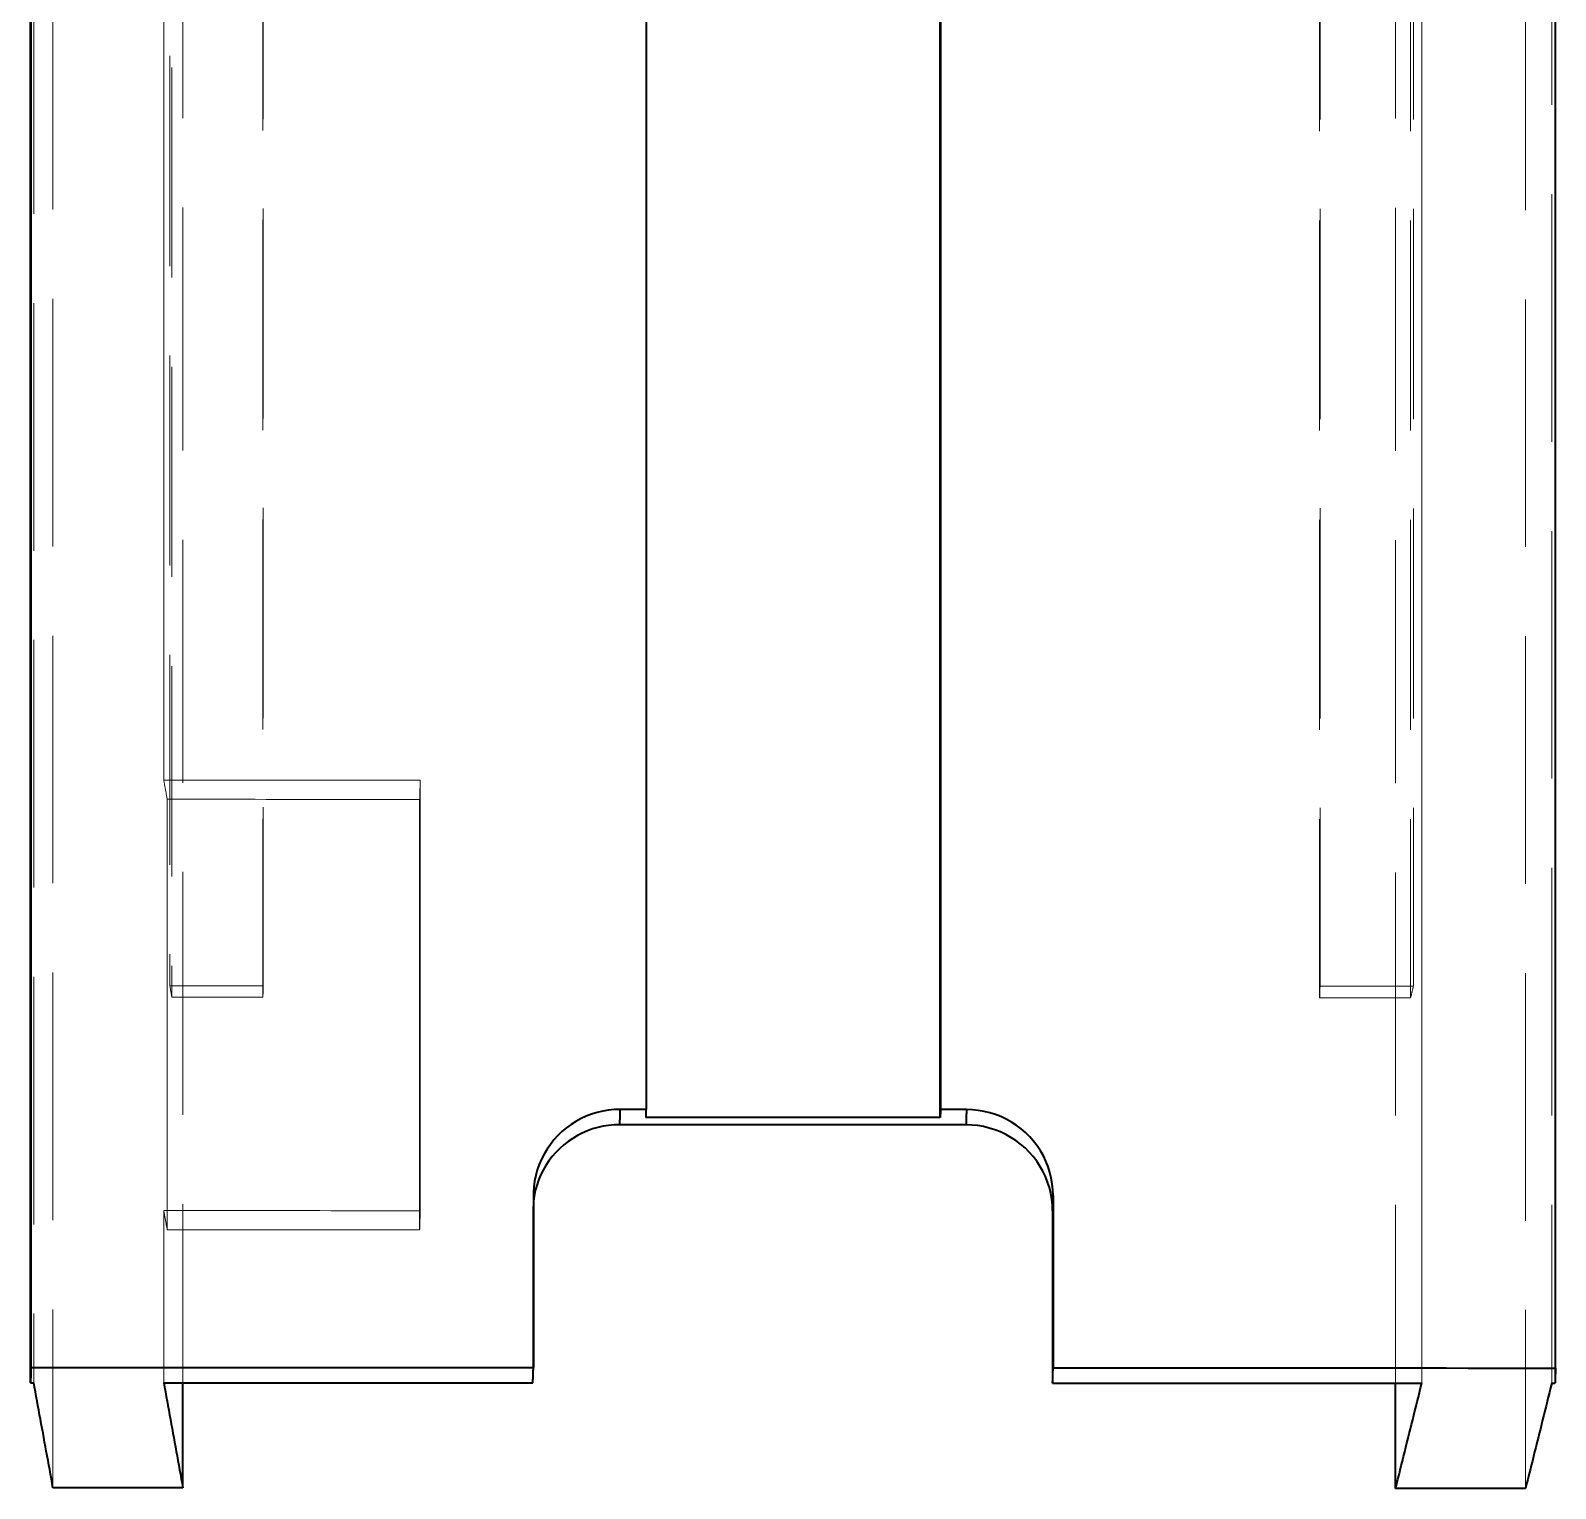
# Model space of a CAD drawing. Header units: millimetres. Extents: x 10 to 410, y 10 to 287.
# Drawn here: x 111.585 to 115.856, y 179.678 to 183.761 of the extents above; entities that cross this region are included whole.
import ezdxf

# ---------------------------------------------------------------- set-up
doc = ezdxf.new("R2010")
doc.units = ezdxf.units.MM
doc.linetypes.add('DASHED', pattern=[0.75, 0.5, -0.25])
doc.layers.add('HIDDEN', color=8, linetype='DASHED', lineweight=18)
doc.layers.add('VISIBLE', color=7, linetype='CONTINUOUS', lineweight=35)

msp = doc.modelspace()

# ---------------------------------------------------------------- linework, layer by layer
at = {"layer": 'HIDDEN'}
for points in [[(111.5945, 201.6709), (111.5945, 200.7275), (111.5945, 199.7842), (111.5945, 198.8408), (111.5945, 197.8975), (111.5945, 196.9541), (111.5945, 196.0108), (111.5945, 195.0674), (111.5945, 194.1241), (111.5945, 193.1807), (111.5945, 192.2374), (111.5945, 191.294), (111.5945, 190.3507), (111.5945, 189.4073), (111.5945, 188.464), (111.5945, 187.5206), (111.5945, 186.5773), (111.5945, 185.6339), (111.5945, 184.6906), (111.5945, 183.7472), (111.5945, 182.8039), (111.5945, 181.8605), (111.5945, 180.9172), (111.5945, 179.9738)], [(115.8451, 179.9721), (115.8451, 180.9155), (115.8451, 181.8588), (115.8451, 182.8022), (115.8451, 183.7455), (115.8451, 184.6889), (115.8451, 185.6322), (115.8451, 186.5756), (115.8451, 187.5189), (115.8451, 188.4623), (115.8451, 189.4056), (115.8451, 190.349), (115.8451, 191.2923), (115.8451, 192.2357), (115.8451, 193.179), (115.8451, 194.1224), (115.8451, 195.0657), (115.8451, 196.0091), (115.8451, 196.9524), (115.8451, 197.8958), (115.8451, 198.8391), (115.8451, 199.7825), (115.8451, 200.7258), (115.8451, 201.6692)], [(115.8543, 179.9721), (115.8543, 180.9155), (115.8543, 181.8588), (115.8543, 182.8022), (115.8543, 183.7455), (115.8543, 184.6889), (115.8543, 185.6322), (115.8543, 186.5756), (115.8543, 187.5189), (115.8543, 188.4623), (115.8543, 189.4056), (115.8543, 190.349), (115.8543, 191.2923), (115.8543, 192.2357), (115.8543, 193.179), (115.8543, 194.1224), (115.8543, 195.0657), (115.8543, 196.0091), (115.8543, 196.9524), (115.8543, 197.8958), (115.8543, 198.8391), (115.8543, 199.7825), (115.8543, 200.7258), (115.8543, 201.6692)], [(111.6483, 179.6792), (111.6483, 180.6226), (111.6483, 181.5659), (111.6483, 182.5093), (111.6483, 183.4526), (111.6483, 184.396), (111.6483, 185.3393), (111.6483, 186.2827), (111.6483, 187.226), (111.6483, 188.1694), (111.6483, 189.1127), (111.6483, 190.0561), (111.6483, 190.9994), (111.6483, 191.9428), (111.6483, 192.8861), (111.6483, 193.8295), (111.6483, 194.7728), (111.6483, 195.7162), (111.6483, 196.6595), (111.6483, 197.6029), (111.6483, 198.5462), (111.6483, 199.4896), (111.6483, 200.4329), (111.6483, 201.3763)], [(112.0122, 179.9736), (112.0122, 180.9042), (112.0122, 181.8347), (112.0122, 182.7653), (112.0122, 183.6958), (112.0122, 184.6264), (112.0122, 185.5569), (112.0122, 186.4875), (112.0122, 187.418), (112.0122, 188.3485), (112.0122, 189.2791), (112.0122, 190.2096), (112.0122, 191.1402), (112.0122, 192.0707), (112.0122, 193.0013), (112.0122, 193.9318), (112.0122, 194.8623), (112.0122, 195.7929), (112.0122, 196.7234), (112.0122, 197.654), (112.0122, 198.5845), (112.0122, 199.5151), (112.0122, 200.4456), (112.0122, 201.3761)], [(115.408, 179.9723), (115.408, 180.9028), (115.408, 181.8334), (115.408, 182.7639), (115.408, 183.6945), (115.408, 184.625), (115.408, 185.5555), (115.408, 186.4861), (115.408, 187.4166), (115.408, 188.3472), (115.408, 189.2777), (115.408, 190.2083), (115.408, 191.1388), (115.408, 192.0693), (115.408, 192.9999), (115.408, 193.9304), (115.408, 194.861), (115.408, 195.7915), (115.408, 196.7221), (115.408, 197.6526), (115.408, 198.5832), (115.408, 199.5137), (115.408, 200.4442), (115.408, 201.3748)], [(115.7719, 179.6776), (115.7719, 180.6209), (115.7719, 181.5643), (115.7719, 182.5076), (115.7719, 183.451), (115.7719, 184.3943), (115.7719, 185.3377), (115.7719, 186.281), (115.7719, 187.2244), (115.7719, 188.1677), (115.7719, 189.1111), (115.7719, 190.0544), (115.7719, 190.9978), (115.7719, 191.9411), (115.7719, 192.8845), (115.7719, 193.8278), (115.7719, 194.7712), (115.7719, 195.7145), (115.7719, 196.6579), (115.7719, 197.6012), (115.7719, 198.5446), (115.7719, 199.4879), (115.7719, 200.4313), (115.7719, 201.3746)], [(113.3081, 180.7164), (113.3081, 181.5969), (113.3081, 182.4774), (113.3081, 183.3578), (113.3081, 184.2383), (113.3081, 185.1188), (113.3081, 185.9992), (113.3081, 186.8797), (113.3081, 187.7601), (113.3081, 188.6406), (113.3081, 189.5211), (113.3081, 190.4015), (113.3081, 191.282), (113.3081, 192.1624), (113.3081, 193.0429), (113.3081, 193.9234), (113.3081, 194.8038), (113.3081, 195.6843), (113.3081, 196.5647), (113.3081, 197.4452), (113.3081, 198.3257), (113.3081, 199.2061), (113.3081, 200.0866), (113.3081, 200.967)], [(111.9755, 200.3716), (111.9755, 199.5331), (111.9755, 198.6945), (111.9755, 197.856), (111.9755, 197.0175), (111.9755, 196.1789), (111.9755, 195.3404), (111.9755, 194.5019), (111.9755, 193.6633), (111.9755, 192.8248), (111.9755, 191.9863), (111.9755, 191.1477), (111.9755, 190.3092), (111.9755, 189.4707), (111.9755, 188.6321), (111.9755, 187.7936), (111.9755, 186.9551), (111.9755, 186.1165), (111.9755, 185.278), (111.9755, 184.4395), (111.9755, 183.6009), (111.9755, 182.7624), (111.9755, 181.9239), (111.9755, 181.0853)], [(112.2371, 181.0852), (112.2371, 181.9238), (112.2371, 182.7623), (112.2371, 183.6008), (112.2371, 184.4394), (112.2371, 185.2779), (112.2371, 186.1164), (112.2371, 186.955), (112.2371, 187.7935), (112.2371, 188.632), (112.2371, 189.4706), (112.2371, 190.3091), (112.2371, 191.1476), (112.2371, 191.9862), (112.2371, 192.8247), (112.2371, 193.6632), (112.2371, 194.5018), (112.2371, 195.3403), (112.2371, 196.1788), (112.2371, 197.0174), (112.2371, 197.8559), (112.2371, 198.6944), (112.2371, 199.533), (112.2371, 200.3715)], [(115.1963, 181.084), (115.1963, 181.9226), (115.1963, 182.7611), (115.1963, 183.5996), (115.1963, 184.4382), (115.1963, 185.2767), (115.1963, 186.1152), (115.1963, 186.9538), (115.1963, 187.7923), (115.1963, 188.6308), (115.1963, 189.4694), (115.1963, 190.3079), (115.1963, 191.1464), (115.1963, 191.985), (115.1963, 192.8235), (115.1963, 193.662), (115.1963, 194.5006), (115.1963, 195.3391), (115.1963, 196.1776), (115.1963, 197.0162), (115.1963, 197.8547), (115.1963, 198.6933), (115.1963, 199.5318), (115.1963, 200.3703)], [(111.9814, 200.3395), (111.9814, 199.5009), (111.9814, 198.6624), (111.9814, 197.8239), (111.9814, 196.9853), (111.9814, 196.1468), (111.9814, 195.3083), (111.9814, 194.4697), (111.9814, 193.6312), (111.9814, 192.7927), (111.9814, 191.9541), (111.9814, 191.1156), (111.9814, 190.2771), (111.9814, 189.4385), (111.9814, 188.6), (111.9814, 187.7615), (111.9814, 186.9229), (111.9814, 186.0844), (111.9814, 185.2459), (111.9814, 184.4073), (111.9814, 183.5688), (111.9814, 182.7303), (111.9814, 181.8917), (111.9814, 181.0532)], [(112.2361, 181.0531), (112.2361, 181.8916), (112.2361, 182.7302), (112.2361, 183.5687), (112.2361, 184.4072), (112.2361, 185.2458), (112.2361, 186.0843), (112.2361, 186.9228), (112.2361, 187.7614), (112.2361, 188.5999), (112.2361, 189.4384), (112.2361, 190.277), (112.2361, 191.1155), (112.2361, 191.954), (112.2361, 192.7926), (112.2361, 193.6311), (112.2361, 194.4696), (112.2361, 195.3082), (112.2361, 196.1467), (112.2361, 196.9852), (112.2361, 197.8238), (112.2361, 198.6623), (112.2361, 199.5008), (112.2361, 200.3394)], [(115.1953, 181.0519), (115.1953, 181.8904), (115.1953, 182.729), (115.1953, 183.5675), (115.1953, 184.406), (115.1953, 185.2446), (115.1953, 186.0831), (115.1953, 186.9216), (115.1953, 187.7602), (115.1953, 188.5987), (115.1953, 189.4372), (115.1953, 190.2758), (115.1953, 191.1143), (115.1953, 191.9528), (115.1953, 192.7914), (115.1953, 193.6299), (115.1953, 194.4684), (115.1953, 195.307), (115.1953, 196.1455), (115.1953, 196.984), (115.1953, 197.8226), (115.1953, 198.6611), (115.1953, 199.4997), (115.1953, 200.3382)], [(115.45, 181.0518), (115.45, 181.8903), (115.45, 182.7289), (115.45, 183.5674), (115.45, 184.4059), (115.45, 185.2445), (115.45, 186.083), (115.45, 186.9215), (115.45, 187.7601), (115.45, 188.5986), (115.45, 189.4371), (115.45, 190.2757), (115.45, 191.1142), (115.45, 191.9527), (115.45, 192.7913), (115.45, 193.6298), (115.45, 194.4683), (115.45, 195.3069), (115.45, 196.1454), (115.45, 196.9839), (115.45, 197.8225), (115.45, 198.661), (115.45, 199.4995), (115.45, 200.3381)], [(115.458, 181.0839), (115.458, 181.9225), (115.458, 182.761), (115.458, 183.5995), (115.458, 184.4381), (115.458, 185.2766), (115.458, 186.1151), (115.458, 186.9537), (115.458, 187.7922), (115.458, 188.6307), (115.458, 189.4693), (115.458, 190.3078), (115.458, 191.1463), (115.458, 191.9849), (115.458, 192.8234), (115.458, 193.6619), (115.458, 194.5005), (115.458, 195.339), (115.458, 196.1775), (115.458, 197.0161), (115.458, 197.8546), (115.458, 198.6931), (115.458, 199.5317), (115.458, 200.3702)], [(111.9584, 181.6612), (111.9584, 181.8066), (111.9584, 181.952), (111.9584, 182.0974), (111.9584, 182.2427), (111.9584, 182.3881), (111.9584, 182.5335), (111.9584, 182.6789), (111.9584, 182.8242), (111.9584, 182.9696), (111.9584, 183.115), (111.9584, 183.2604), (111.9584, 183.4057), (111.9584, 183.5511), (111.9584, 183.6965), (111.9584, 183.8419), (111.9584, 183.9873), (111.9584, 184.1326), (111.9584, 184.278), (111.9584, 184.4234), (111.9584, 184.5688), (111.9584, 184.7141), (111.9584, 184.8595), (111.9584, 185.0049)], [(115.4813, 185.0035), (115.4813, 184.7847), (115.4813, 184.566), (115.4813, 184.3472), (115.4813, 184.1285), (115.4813, 183.9097), (115.4813, 183.691), (115.4813, 183.4722), (115.4813, 183.2535), (115.4813, 183.0347), (115.4813, 182.816), (115.4813, 182.5972), (115.4813, 182.3785), (115.4813, 182.1597), (115.4813, 181.941), (115.4813, 181.7222), (115.4813, 181.5035), (115.4813, 181.2847), (115.4813, 181.066), (115.4813, 180.8472), (115.4813, 180.6285), (115.4813, 180.4098), (115.4813, 180.191), (115.4813, 179.9723)], [(111.9584, 181.6612), (111.9588, 181.6589), (111.9592, 181.6566), (111.9597, 181.6542), (111.9601, 181.6519), (111.9605, 181.6496), (111.9609, 181.6472), (111.9614, 181.6449), (111.9618, 181.6426), (111.9622, 181.6403), (111.9626, 181.6379), (111.9631, 181.6356), (111.9635, 181.6333), (111.9639, 181.6309), (111.9643, 181.6286), (111.9648, 181.6263), (111.9652, 181.624), (111.9656, 181.6216), (111.966, 181.6193), (111.9665, 181.617), (111.9669, 181.6146), (111.9673, 181.6123), (111.9677, 181.61), (111.9682, 181.6077)], [(111.9584, 181.6612), (111.9896, 181.6612), (112.0208, 181.6612), (112.0521, 181.6612), (112.0833, 181.6612), (112.1146, 181.6612), (112.1458, 181.6611), (112.177, 181.6611), (112.2083, 181.6611), (112.2395, 181.6611), (112.2707, 181.6611), (112.302, 181.6611), (112.3332, 181.6611), (112.3644, 181.6611), (112.3957, 181.661), (112.4269, 181.661), (112.4582, 181.661), (112.4894, 181.661), (112.5206, 181.661), (112.5519, 181.661), (112.5831, 181.661), (112.6143, 181.661), (112.6456, 181.6609), (112.6768, 181.6609)], [(112.6768, 181.6609), (112.6767, 181.6586), (112.6767, 181.6563), (112.6766, 181.6539), (112.6765, 181.6516), (112.6764, 181.6493), (112.6764, 181.647), (112.6763, 181.6446), (112.6762, 181.6423), (112.6761, 181.64), (112.676, 181.6376), (112.676, 181.6353), (112.6759, 181.633), (112.6758, 181.6307), (112.6757, 181.6283), (112.6757, 181.626), (112.6756, 181.6237), (112.6755, 181.6213), (112.6754, 181.619), (112.6754, 181.6167), (112.6753, 181.6144), (112.6752, 181.612), (112.6751, 181.6097), (112.675, 181.6074)], [(112.6768, 180.4555), (112.6768, 180.5079), (112.6768, 180.5604), (112.6768, 180.6128), (112.6768, 180.6652), (112.6768, 180.7176), (112.6768, 180.77), (112.6768, 180.8224), (112.6768, 180.8748), (112.6768, 180.9272), (112.6768, 180.9796), (112.6768, 181.032), (112.6768, 181.0844), (112.6768, 181.1368), (112.6768, 181.1893), (112.6768, 181.2417), (112.6768, 181.2941), (112.6768, 181.3465), (112.6768, 181.3989), (112.6768, 181.4513), (112.6768, 181.5037), (112.6768, 181.5561), (112.6768, 181.6085), (112.6768, 181.6609)], [(111.9682, 181.6077), (111.9682, 181.5552), (111.9682, 181.5028), (111.9682, 181.4504), (111.9682, 181.398), (111.9682, 181.3456), (111.9682, 181.2932), (111.9682, 181.2408), (111.9682, 181.1884), (111.9682, 181.136), (111.9682, 181.0836), (111.9682, 181.0312), (111.9682, 180.9788), (111.9682, 180.9263), (111.9682, 180.8739), (111.9682, 180.8215), (111.9682, 180.7691), (111.9682, 180.7167), (111.9682, 180.6643), (111.9682, 180.6119), (111.9682, 180.5595), (111.9682, 180.5071), (111.9682, 180.4547), (111.9682, 180.4023)], [(111.9682, 181.6077), (111.9989, 181.6076), (112.0296, 181.6076), (112.0604, 181.6076), (112.0911, 181.6076), (112.1218, 181.6076), (112.1526, 181.6076), (112.1833, 181.6076), (112.214, 181.6076), (112.2448, 181.6075), (112.2755, 181.6075), (112.3062, 181.6075), (112.337, 181.6075), (112.3677, 181.6075), (112.3984, 181.6075), (112.4292, 181.6075), (112.4599, 181.6075), (112.4906, 181.6074), (112.5214, 181.6074), (112.5521, 181.6074), (112.5828, 181.6074), (112.6136, 181.6074), (112.6443, 181.6074), (112.675, 181.6074)], [(112.675, 180.402), (112.675, 180.4544), (112.675, 180.5068), (112.675, 180.5592), (112.675, 180.6116), (112.675, 180.664), (112.675, 180.7164), (112.675, 180.7688), (112.675, 180.8212), (112.675, 180.8737), (112.675, 180.9261), (112.675, 180.9785), (112.675, 181.0309), (112.675, 181.0833), (112.675, 181.1357), (112.675, 181.1881), (112.675, 181.2405), (112.675, 181.2929), (112.675, 181.3453), (112.675, 181.3977), (112.675, 181.4501), (112.675, 181.5026), (112.675, 181.555), (112.675, 181.6074)], [(111.9755, 181.0853), (111.9758, 181.0839), (111.976, 181.0825), (111.9763, 181.0811), (111.9765, 181.0797), (111.9768, 181.0783), (111.977, 181.0769), (111.9773, 181.0755), (111.9775, 181.0741), (111.9778, 181.0728), (111.978, 181.0714), (111.9783, 181.07), (111.9786, 181.0686), (111.9788, 181.0672), (111.9791, 181.0658), (111.9793, 181.0644), (111.9796, 181.063), (111.9798, 181.0616), (111.9801, 181.0602), (111.9803, 181.0588), (111.9806, 181.0574), (111.9809, 181.056), (111.9811, 181.0546), (111.9814, 181.0532)], [(111.9755, 181.0853), (111.9869, 181.0853), (111.9982, 181.0853), (112.0096, 181.0853), (112.021, 181.0853), (112.0324, 181.0853), (112.0437, 181.0853), (112.0551, 181.0853), (112.0665, 181.0853), (112.0779, 181.0853), (112.0892, 181.0853), (112.1006, 181.0853), (112.112, 181.0853), (112.1234, 181.0853), (112.1347, 181.0853), (112.1461, 181.0853), (112.1575, 181.0853), (112.1689, 181.0853), (112.1802, 181.0852), (112.1916, 181.0852), (112.203, 181.0852), (112.2144, 181.0852), (112.2257, 181.0852), (112.2371, 181.0852)], [(112.2371, 181.0852), (112.2371, 181.0838), (112.237, 181.0824), (112.237, 181.081), (112.2369, 181.0796), (112.2369, 181.0782), (112.2368, 181.0768), (112.2368, 181.0754), (112.2367, 181.074), (112.2367, 181.0726), (112.2367, 181.0713), (112.2366, 181.0699), (112.2366, 181.0685), (112.2365, 181.0671), (112.2365, 181.0657), (112.2364, 181.0643), (112.2364, 181.0629), (112.2363, 181.0615), (112.2363, 181.0601), (112.2362, 181.0587), (112.2362, 181.0573), (112.2361, 181.0559), (112.2361, 181.0545), (112.2361, 181.0531)], [(115.1963, 181.084), (115.1963, 181.0826), (115.1962, 181.0812), (115.1962, 181.0798), (115.1962, 181.0784), (115.1961, 181.077), (115.1961, 181.0756), (115.196, 181.0743), (115.196, 181.0729), (115.1959, 181.0715), (115.1959, 181.0701), (115.1958, 181.0687), (115.1958, 181.0673), (115.1957, 181.0659), (115.1957, 181.0645), (115.1957, 181.0631), (115.1956, 181.0617), (115.1956, 181.0603), (115.1955, 181.0589), (115.1955, 181.0575), (115.1954, 181.0561), (115.1954, 181.0547), (115.1953, 181.0533), (115.1953, 181.0519)], [(115.1963, 181.084), (115.2077, 181.084), (115.2191, 181.084), (115.2305, 181.084), (115.2418, 181.084), (115.2532, 181.084), (115.2646, 181.084), (115.276, 181.084), (115.2873, 181.084), (115.2987, 181.084), (115.3101, 181.084), (115.3215, 181.084), (115.3328, 181.084), (115.3442, 181.084), (115.3556, 181.084), (115.367, 181.084), (115.3783, 181.084), (115.3897, 181.084), (115.4011, 181.084), (115.4125, 181.0839), (115.4238, 181.0839), (115.4352, 181.0839), (115.4466, 181.0839), (115.458, 181.0839)], [(115.45, 181.0518), (115.4503, 181.0532), (115.4507, 181.0546), (115.451, 181.056), (115.4514, 181.0574), (115.4517, 181.0588), (115.4521, 181.0602), (115.4524, 181.0616), (115.4527, 181.063), (115.4531, 181.0644), (115.4534, 181.0658), (115.4538, 181.0672), (115.4541, 181.0686), (115.4545, 181.07), (115.4548, 181.0714), (115.4552, 181.0728), (115.4555, 181.0741), (115.4559, 181.0755), (115.4562, 181.0769), (115.4566, 181.0783), (115.4569, 181.0797), (115.4573, 181.0811), (115.4576, 181.0825), (115.458, 181.0839)], [(111.9814, 181.0532), (111.9924, 181.0532), (112.0035, 181.0532), (112.0146, 181.0532), (112.0257, 181.0532), (112.0367, 181.0532), (112.0478, 181.0532), (112.0589, 181.0532), (112.07, 181.0532), (112.081, 181.0532), (112.0921, 181.0531), (112.1032, 181.0531), (112.1142, 181.0531), (112.1253, 181.0531), (112.1364, 181.0531), (112.1475, 181.0531), (112.1585, 181.0531), (112.1696, 181.0531), (112.1807, 181.0531), (112.1918, 181.0531), (112.2028, 181.0531), (112.2139, 181.0531), (112.225, 181.0531), (112.2361, 181.0531)], [(115.1953, 181.0519), (115.2064, 181.0519), (115.2174, 181.0519), (115.2285, 181.0519), (115.2396, 181.0519), (115.2506, 181.0519), (115.2617, 181.0519), (115.2728, 181.0519), (115.2839, 181.0519), (115.2949, 181.0519), (115.306, 181.0519), (115.3171, 181.0518), (115.3282, 181.0518), (115.3392, 181.0518), (115.3503, 181.0518), (115.3614, 181.0518), (115.3725, 181.0518), (115.3835, 181.0518), (115.3946, 181.0518), (115.4057, 181.0518), (115.4167, 181.0518), (115.4278, 181.0518), (115.4389, 181.0518), (115.45, 181.0518)], [(112.9936, 180.4983), (112.9935, 180.4964), (112.9934, 180.4945), (112.9934, 180.4927), (112.9933, 180.4908), (112.9932, 180.4889), (112.9932, 180.4871), (112.9931, 180.4852), (112.9931, 180.4834), (112.993, 180.4815), (112.9929, 180.4796), (112.9929, 180.4778), (112.9928, 180.4759), (112.9928, 180.474), (112.9927, 180.4722), (112.9926, 180.4703), (112.9926, 180.4685), (112.9925, 180.4666), (112.9924, 180.4647), (112.9924, 180.4629), (112.9923, 180.461), (112.9923, 180.4591), (112.9922, 180.4573), (112.9921, 180.4554)], [(112.9923, 180.4633), (112.9923, 180.4652), (112.9924, 180.467), (112.9925, 180.4689), (112.9925, 180.4708), (112.9926, 180.4726), (112.9926, 180.4745), (112.9927, 180.4764), (112.9928, 180.4782), (112.9928, 180.4801), (112.9929, 180.4819), (112.9929, 180.4838), (112.993, 180.4857), (112.9931, 180.4875), (112.9931, 180.4894), (112.9932, 180.4913), (112.9933, 180.4931), (112.9933, 180.495), (112.9934, 180.4968), (112.9934, 180.4987), (112.9935, 180.5006), (112.9936, 180.5024), (112.9936, 180.5043), (112.9937, 180.5062)], [(112.9936, 180.4814), (112.9935, 180.4806), (112.9934, 180.4798), (112.9933, 180.479), (112.9932, 180.4783), (112.9932, 180.4775), (112.9931, 180.4767), (112.993, 180.4759), (112.993, 180.4751), (112.9929, 180.4743), (112.9928, 180.4735), (112.9928, 180.4728), (112.9927, 180.472), (112.9927, 180.4712), (112.9926, 180.4704), (112.9926, 180.4696), (112.9925, 180.4688), (112.9925, 180.468), (112.9924, 180.4673), (112.9924, 180.4665), (112.9924, 180.4657), (112.9923, 180.4649), (112.9923, 180.4641), (112.9923, 180.4633)], [(111.9584, 180.4558), (111.9588, 180.4535), (111.9592, 180.4512), (111.9597, 180.4488), (111.9601, 180.4465), (111.9605, 180.4442), (111.9609, 180.4419), (111.9614, 180.4395), (111.9618, 180.4372), (111.9622, 180.4349), (111.9626, 180.4325), (111.9631, 180.4302), (111.9635, 180.4279), (111.9639, 180.4256), (111.9643, 180.4232), (111.9648, 180.4209), (111.9652, 180.4186), (111.9656, 180.4162), (111.966, 180.4139), (111.9665, 180.4116), (111.9669, 180.4093), (111.9673, 180.4069), (111.9677, 180.4046), (111.9682, 180.4023)], [(111.9584, 179.9737), (111.9584, 179.9946), (111.9584, 180.0156), (111.9584, 180.0366), (111.9584, 180.0575), (111.9584, 180.0785), (111.9584, 180.0994), (111.9584, 180.1204), (111.9584, 180.1414), (111.9584, 180.1623), (111.9584, 180.1833), (111.9584, 180.2043), (111.9584, 180.2252), (111.9584, 180.2462), (111.9584, 180.2672), (111.9584, 180.2881), (111.9584, 180.3091), (111.9584, 180.33), (111.9584, 180.351), (111.9584, 180.372), (111.9584, 180.3929), (111.9584, 180.4139), (111.9584, 180.4349), (111.9584, 180.4558)], [(111.9584, 180.4558), (111.9896, 180.4558), (112.0208, 180.4558), (112.0521, 180.4558), (112.0833, 180.4558), (112.1146, 180.4558), (112.1458, 180.4558), (112.177, 180.4557), (112.2083, 180.4557), (112.2395, 180.4557), (112.2707, 180.4557), (112.302, 180.4557), (112.3332, 180.4557), (112.3644, 180.4557), (112.3957, 180.4557), (112.4269, 180.4556), (112.4582, 180.4556), (112.4894, 180.4556), (112.5206, 180.4556), (112.5519, 180.4556), (112.5831, 180.4556), (112.6143, 180.4556), (112.6456, 180.4556), (112.6768, 180.4555)], [(112.6768, 180.4555), (112.6767, 180.4532), (112.6767, 180.4509), (112.6766, 180.4486), (112.6765, 180.4462), (112.6764, 180.4439), (112.6764, 180.4416), (112.6763, 180.4392), (112.6762, 180.4369), (112.6761, 180.4346), (112.676, 180.4323), (112.676, 180.4299), (112.6759, 180.4276), (112.6758, 180.4253), (112.6757, 180.4229), (112.6757, 180.4206), (112.6756, 180.4183), (112.6755, 180.416), (112.6754, 180.4136), (112.6754, 180.4113), (112.6753, 180.409), (112.6752, 180.4066), (112.6751, 180.4043), (112.675, 180.402)], [(112.9923, 180.4633), (112.9923, 180.463), (112.9922, 180.4626), (112.9922, 180.4623), (112.9922, 180.4619), (112.9922, 180.4616), (112.9922, 180.4613), (112.9922, 180.4609), (112.9922, 180.4606), (112.9922, 180.4602), (112.9922, 180.4599), (112.9922, 180.4595), (112.9922, 180.4592), (112.9922, 180.4588), (112.9922, 180.4585), (112.9922, 180.4582), (112.9922, 180.4578), (112.9921, 180.4575), (112.9921, 180.4571), (112.9921, 180.4568), (112.9921, 180.4564), (112.9921, 180.4561), (112.9921, 180.4558), (112.9921, 180.4554)], [(112.9921, 180.4554), (112.9921, 180.4344), (112.9921, 180.4135), (112.9921, 180.3925), (112.9921, 180.3716), (112.9921, 180.3506), (112.9921, 180.3296), (112.9921, 180.3087), (112.9921, 180.2877), (112.9921, 180.2667), (112.9921, 180.2458), (112.9921, 180.2248), (112.9921, 180.2039), (112.9921, 180.1829), (112.9921, 180.1619), (112.9921, 180.141), (112.9921, 180.12), (112.9921, 180.099), (112.9921, 180.0781), (112.9921, 180.0571), (112.9921, 180.0361), (112.9921, 180.0152), (112.9921, 179.9942), (112.9921, 179.9733)], [(111.9682, 180.4023), (111.9989, 180.4023), (112.0296, 180.4022), (112.0604, 180.4022), (112.0911, 180.4022), (112.1218, 180.4022), (112.1526, 180.4022), (112.1833, 180.4022), (112.214, 180.4022), (112.2448, 180.4022), (112.2755, 180.4021), (112.3062, 180.4021), (112.337, 180.4021), (112.3677, 180.4021), (112.3984, 180.4021), (112.4292, 180.4021), (112.4599, 180.4021), (112.4906, 180.4021), (112.5214, 180.402), (112.5521, 180.402), (112.5828, 180.402), (112.6136, 180.402), (112.6443, 180.402), (112.675, 180.402)]]:
    msp.add_lwpolyline(points, dxfattribs=at)
at = {"layer": 'VISIBLE'}
for points in [[(111.5867, 180.0167), (111.5867, 180.96), (111.5867, 181.9034), (111.5867, 182.8467), (111.5867, 183.7901), (111.5867, 184.7334), (111.5867, 185.6768), (111.5867, 186.6201), (111.5867, 187.5635), (111.5867, 188.5068), (111.5867, 189.4502), (111.5867, 190.3935), (111.5867, 191.3369), (111.5867, 192.2802), (111.5867, 193.2236), (111.5867, 194.1669), (111.5867, 195.1103), (111.5867, 196.0536), (111.5867, 196.997), (111.5867, 197.9403), (111.5867, 198.8837), (111.5867, 199.827), (111.5867, 200.7704), (111.5867, 201.7137)], [(115.8558, 180.0149), (115.8558, 180.9583), (115.8558, 181.9017), (115.8558, 182.845), (115.8558, 183.7884), (115.8558, 184.7317), (115.8558, 185.6751), (115.8558, 186.6184), (115.8558, 187.5618), (115.8558, 188.5051), (115.8558, 189.4485), (115.8558, 190.3918), (115.8558, 191.3352), (115.8558, 192.2785), (115.8558, 193.2219), (115.8558, 194.1652), (115.8558, 195.1086), (115.8558, 196.0519), (115.8558, 196.9953), (115.8558, 197.9386), (115.8558, 198.882), (115.8558, 199.8253), (115.8558, 200.7687), (115.8558, 201.712)], [(111.5853, 179.9738), (111.5853, 180.9172), (111.5853, 181.8605), (111.5853, 182.8039), (111.5853, 183.7472), (111.5853, 184.6906), (111.5853, 185.6339), (111.5853, 186.5773), (111.5853, 187.5206), (111.5853, 188.464), (111.5853, 189.4073), (111.5853, 190.3507), (111.5853, 191.294), (111.5853, 192.2374), (111.5853, 193.1807), (111.5853, 194.1241), (111.5853, 195.0674), (111.5853, 196.0108), (111.5853, 196.9541), (111.5853, 197.8975), (111.5853, 198.8408), (111.5853, 199.7842), (111.5853, 200.7275), (111.5853, 201.6709)], [(113.3089, 200.9898), (113.3089, 200.1094), (113.3089, 199.2289), (113.3089, 198.3484), (113.3089, 197.468), (113.3089, 196.5875), (113.3089, 195.707), (113.3089, 194.8266), (113.3089, 193.9461), (113.3089, 193.0657), (113.3089, 192.1852), (113.3089, 191.3047), (113.3089, 190.4243), (113.3089, 189.5438), (113.3089, 188.6634), (113.3089, 187.7829), (113.3089, 186.9024), (113.3089, 186.022), (113.3089, 185.1415), (113.3089, 184.2611), (113.3089, 183.3806), (113.3089, 182.5001), (113.3089, 181.6197), (113.3089, 180.7392)], [(114.1336, 200.9895), (114.1336, 200.109), (114.1336, 199.2286), (114.1336, 198.3481), (114.1336, 197.4676), (114.1336, 196.5872), (114.1336, 195.7067), (114.1336, 194.8263), (114.1336, 193.9458), (114.1336, 193.0653), (114.1336, 192.1849), (114.1336, 191.3044), (114.1336, 190.4239), (114.1336, 189.5435), (114.1336, 188.663), (114.1336, 187.7826), (114.1336, 186.9021), (114.1336, 186.0216), (114.1336, 185.1412), (114.1336, 184.2607), (114.1336, 183.3803), (114.1336, 182.4998), (114.1336, 181.6193), (114.1336, 180.7389)], [(114.1328, 180.7161), (114.1328, 181.5966), (114.1328, 182.477), (114.1328, 183.3575), (114.1328, 184.238), (114.1328, 185.1184), (114.1328, 185.9989), (114.1328, 186.8793), (114.1328, 187.7598), (114.1328, 188.6403), (114.1328, 189.5207), (114.1328, 190.4012), (114.1328, 191.2816), (114.1328, 192.1621), (114.1328, 193.0426), (114.1328, 193.923), (114.1328, 194.8035), (114.1328, 195.684), (114.1328, 196.5644), (114.1328, 197.4449), (114.1328, 198.3253), (114.1328, 199.2058), (114.1328, 200.0863), (114.1328, 200.9667)], [(113.2361, 180.7392), (113.22, 180.7387), (113.2039, 180.7371), (113.1879, 180.7345), (113.1722, 180.7307), (113.1567, 180.726), (113.1416, 180.7202), (113.1269, 180.7135), (113.1127, 180.7058), (113.0991, 180.6971), (113.086, 180.6876), (113.0736, 180.6772), (113.062, 180.666), (113.0511, 180.6541), (113.041, 180.6414), (113.0318, 180.6281), (113.0235, 180.6143), (113.0162, 180.5999), (113.0098, 180.585), (113.0045, 180.5697), (113.0002, 180.5541), (112.9969, 180.5383), (112.9948, 180.5223), (112.9937, 180.5062)], [(113.2361, 180.7392), (113.2361, 180.7374), (113.236, 180.7355), (113.2359, 180.7336), (113.2359, 180.7318), (113.2358, 180.7299), (113.2357, 180.7281), (113.2357, 180.7262), (113.2356, 180.7243), (113.2356, 180.7225), (113.2355, 180.7206), (113.2354, 180.7187), (113.2354, 180.7169), (113.2353, 180.715), (113.2353, 180.7132), (113.2352, 180.7113), (113.2351, 180.7094), (113.2351, 180.7076), (113.235, 180.7057), (113.2349, 180.7038), (113.2349, 180.702), (113.2348, 180.7001), (113.2348, 180.6983), (113.2347, 180.6964)], [(113.3089, 180.7392), (113.3057, 180.7392), (113.3026, 180.7392), (113.2994, 180.7392), (113.2962, 180.7392), (113.2931, 180.7392), (113.2899, 180.7392), (113.2867, 180.7392), (113.2836, 180.7392), (113.2804, 180.7392), (113.2772, 180.7392), (113.2741, 180.7392), (113.2709, 180.7392), (113.2678, 180.7392), (113.2646, 180.7392), (113.2614, 180.7392), (113.2583, 180.7392), (113.2551, 180.7392), (113.2519, 180.7392), (113.2488, 180.7392), (113.2456, 180.7392), (113.2424, 180.7392), (113.2393, 180.7392), (113.2361, 180.7392)], [(113.3089, 180.7392), (113.3088, 180.7382), (113.3088, 180.7372), (113.3088, 180.7362), (113.3088, 180.7353), (113.3087, 180.7343), (113.3087, 180.7333), (113.3087, 180.7323), (113.3086, 180.7313), (113.3086, 180.7303), (113.3086, 180.7293), (113.3085, 180.7283), (113.3085, 180.7273), (113.3085, 180.7263), (113.3084, 180.7254), (113.3084, 180.7244), (113.3084, 180.7234), (113.3083, 180.7224), (113.3083, 180.7214), (113.3083, 180.7204), (113.3082, 180.7194), (113.3082, 180.7184), (113.3082, 180.7174), (113.3081, 180.7164)], [(114.1336, 180.7389), (114.1336, 180.7379), (114.1335, 180.7369), (114.1335, 180.7359), (114.1335, 180.7349), (114.1334, 180.7339), (114.1334, 180.7329), (114.1334, 180.7319), (114.1333, 180.731), (114.1333, 180.73), (114.1333, 180.729), (114.1332, 180.728), (114.1332, 180.727), (114.1332, 180.726), (114.1331, 180.725), (114.1331, 180.724), (114.1331, 180.723), (114.133, 180.7221), (114.133, 180.7211), (114.133, 180.7201), (114.1329, 180.7191), (114.1329, 180.7181), (114.1329, 180.7171), (114.1328, 180.7161)], [(114.2064, 180.7388), (114.2032, 180.7388), (114.2, 180.7389), (114.1969, 180.7389), (114.1937, 180.7389), (114.1905, 180.7389), (114.1874, 180.7389), (114.1842, 180.7389), (114.181, 180.7389), (114.1779, 180.7389), (114.1747, 180.7389), (114.1716, 180.7389), (114.1684, 180.7389), (114.1652, 180.7389), (114.1621, 180.7389), (114.1589, 180.7389), (114.1557, 180.7389), (114.1526, 180.7389), (114.1494, 180.7389), (114.1462, 180.7389), (114.1431, 180.7389), (114.1399, 180.7389), (114.1367, 180.7389), (114.1336, 180.7389)], [(114.2064, 180.7388), (114.2063, 180.737), (114.2062, 180.7351), (114.2062, 180.7333), (114.2061, 180.7314), (114.206, 180.7295), (114.206, 180.7277), (114.2059, 180.7258), (114.2059, 180.7239), (114.2058, 180.7221), (114.2057, 180.7202), (114.2057, 180.7184), (114.2056, 180.7165), (114.2056, 180.7146), (114.2055, 180.7128), (114.2054, 180.7109), (114.2054, 180.709), (114.2053, 180.7072), (114.2052, 180.7053), (114.2052, 180.7035), (114.2051, 180.7016), (114.2051, 180.6997), (114.205, 180.6979), (114.2049, 180.696)], [(114.4489, 180.4977), (114.4483, 180.5142), (114.4466, 180.5306), (114.4438, 180.5469), (114.4399, 180.5629), (114.4348, 180.5786), (114.4287, 180.594), (114.4216, 180.6089), (114.4134, 180.6232), (114.4043, 180.637), (114.3943, 180.6501), (114.3834, 180.6625), (114.3716, 180.6741), (114.3591, 180.6849), (114.3459, 180.6949), (114.3321, 180.7039), (114.3177, 180.7119), (114.3027, 180.719), (114.2874, 180.725), (114.2716, 180.7299), (114.2556, 180.7338), (114.2393, 180.7366), (114.2229, 180.7383), (114.2064, 180.7388)], [(113.2347, 180.6964), (113.2193, 180.6959), (113.204, 180.6945), (113.1888, 180.6921), (113.1738, 180.6887), (113.1591, 180.6844), (113.1446, 180.6792), (113.1305, 180.6731), (113.1168, 180.666), (113.1036, 180.6582), (113.0909, 180.6495), (113.0788, 180.64), (113.0673, 180.6298), (113.0565, 180.6189), (113.0464, 180.6073), (113.037, 180.5951), (113.0285, 180.5823), (113.0208, 180.569), (113.0139, 180.5552), (113.008, 180.541), (113.0029, 180.5265), (112.9988, 180.5117), (112.9957, 180.4966), (112.9936, 180.4814)], [(114.2049, 180.696), (114.1628, 180.696), (114.1206, 180.696), (114.0784, 180.6961), (114.0362, 180.6961), (113.994, 180.6961), (113.9518, 180.6961), (113.9096, 180.6961), (113.8675, 180.6961), (113.8253, 180.6962), (113.7831, 180.6962), (113.7409, 180.6962), (113.6987, 180.6962), (113.6565, 180.6962), (113.6144, 180.6962), (113.5722, 180.6963), (113.53, 180.6963), (113.4878, 180.6963), (113.4456, 180.6963), (113.4034, 180.6963), (113.3613, 180.6963), (113.3191, 180.6964), (113.2769, 180.6964), (113.2347, 180.6964)], [(114.1328, 180.7161), (114.097, 180.7161), (114.0611, 180.7161), (114.0253, 180.7162), (113.9894, 180.7162), (113.9536, 180.7162), (113.9177, 180.7162), (113.8818, 180.7162), (113.846, 180.7162), (113.8101, 180.7162), (113.7743, 180.7163), (113.7384, 180.7163), (113.7026, 180.7163), (113.6667, 180.7163), (113.6308, 180.7163), (113.595, 180.7163), (113.5591, 180.7163), (113.5233, 180.7164), (113.4874, 180.7164), (113.4516, 180.7164), (113.4157, 180.7164), (113.3798, 180.7164), (113.344, 180.7164), (113.3081, 180.7164)], [(114.4475, 180.4548), (114.4469, 180.4713), (114.4452, 180.4878), (114.4424, 180.504), (114.4385, 180.5201), (114.4334, 180.5358), (114.4273, 180.5511), (114.4202, 180.566), (114.412, 180.5804), (114.4029, 180.5942), (114.3929, 180.6073), (114.382, 180.6197), (114.3702, 180.6313), (114.3577, 180.6421), (114.3445, 180.652), (114.3307, 180.661), (114.3163, 180.6691), (114.3013, 180.6761), (114.286, 180.6821), (114.2702, 180.6871), (114.2541, 180.691), (114.2379, 180.6938), (114.2214, 180.6954), (114.2049, 180.696)], [(112.9937, 180.5062), (112.9937, 180.5058), (112.9937, 180.5055), (112.9937, 180.5051), (112.9936, 180.5048), (112.9936, 180.5044), (112.9936, 180.5041), (112.9936, 180.5038), (112.9936, 180.5034), (112.9936, 180.5031), (112.9936, 180.5027), (112.9936, 180.5024), (112.9936, 180.502), (112.9936, 180.5017), (112.9936, 180.5013), (112.9936, 180.501), (112.9936, 180.5007), (112.9936, 180.5003), (112.9936, 180.5), (112.9936, 180.4996), (112.9936, 180.4993), (112.9936, 180.4989), (112.9936, 180.4986), (112.9936, 180.4983)], [(112.9936, 180.4983), (112.9936, 180.4773), (112.9936, 180.4563), (112.9936, 180.4354), (112.9936, 180.4144), (112.9936, 180.3934), (112.9936, 180.3725), (112.9936, 180.3515), (112.9936, 180.3306), (112.9936, 180.3096), (112.9936, 180.2886), (112.9936, 180.2677), (112.9936, 180.2467), (112.9936, 180.2257), (112.9936, 180.2048), (112.9936, 180.1838), (112.9936, 180.1628), (112.9936, 180.1419), (112.9936, 180.1209), (112.9936, 180.1), (112.9936, 180.079), (112.9936, 180.058), (112.9936, 180.0371), (112.9936, 180.0161)], [(114.4475, 180.4548), (114.4476, 180.4567), (114.4476, 180.4586), (114.4477, 180.4604), (114.4477, 180.4623), (114.4478, 180.4641), (114.4479, 180.466), (114.4479, 180.4679), (114.448, 180.4697), (114.4481, 180.4716), (114.4481, 180.4735), (114.4482, 180.4753), (114.4482, 180.4772), (114.4483, 180.479), (114.4484, 180.4809), (114.4484, 180.4828), (114.4485, 180.4846), (114.4485, 180.4865), (114.4486, 180.4884), (114.4487, 180.4902), (114.4487, 180.4921), (114.4488, 180.4939), (114.4489, 180.4958), (114.4489, 180.4977)], [(114.4489, 180.4977), (114.4489, 180.4767), (114.4489, 180.4557), (114.4489, 180.4348), (114.4489, 180.4138), (114.4489, 180.3929), (114.4489, 180.3719), (114.4489, 180.3509), (114.4489, 180.33), (114.4489, 180.309), (114.4489, 180.288), (114.4489, 180.2671), (114.4489, 180.2461), (114.4489, 180.2251), (114.4489, 180.2042), (114.4489, 180.1832), (114.4489, 180.1623), (114.4489, 180.1413), (114.4489, 180.1203), (114.4489, 180.0994), (114.4489, 180.0784), (114.4489, 180.0574), (114.4489, 180.0365), (114.4489, 180.0155)], [(114.4475, 180.4548), (114.4475, 180.4339), (114.4475, 180.4129), (114.4475, 180.3919), (114.4475, 180.371), (114.4475, 180.35), (114.4475, 180.329), (114.4475, 180.3081), (114.4475, 180.2871), (114.4475, 180.2662), (114.4475, 180.2452), (114.4475, 180.2242), (114.4475, 180.2033), (114.4475, 180.1823), (114.4475, 180.1613), (114.4475, 180.1404), (114.4475, 180.1194), (114.4475, 180.0984), (114.4475, 180.0775), (114.4475, 180.0565), (114.4475, 180.0356), (114.4475, 180.0146), (114.4475, 179.9936), (114.4475, 179.9727)], [(111.5867, 180.0167), (111.5866, 180.0148), (111.5866, 180.0129), (111.5865, 180.0111), (111.5865, 180.0092), (111.5864, 180.0074), (111.5863, 180.0055), (111.5863, 180.0036), (111.5862, 180.0018), (111.5862, 179.9999), (111.5861, 179.998), (111.586, 179.9962), (111.586, 179.9943), (111.5859, 179.9924), (111.5858, 179.9906), (111.5858, 179.9887), (111.5857, 179.9869), (111.5857, 179.985), (111.5856, 179.9831), (111.5855, 179.9813), (111.5855, 179.9794), (111.5854, 179.9775), (111.5854, 179.9757), (111.5853, 179.9738)], [(111.5867, 180.0167), (111.6479, 180.0166), (111.709, 180.0166), (111.7702, 180.0166), (111.8314, 180.0166), (111.8925, 180.0165), (111.9537, 180.0165), (112.0149, 180.0165), (112.076, 180.0165), (112.1372, 180.0164), (112.1984, 180.0164), (112.2595, 180.0164), (112.3207, 180.0164), (112.3819, 180.0163), (112.443, 180.0163), (112.5042, 180.0163), (112.5654, 180.0163), (112.6266, 180.0162), (112.6877, 180.0162), (112.7489, 180.0162), (112.8101, 180.0162), (112.8712, 180.0161), (112.9324, 180.0161), (112.9936, 180.0161)], [(112.9921, 179.9733), (112.9922, 179.9751), (112.9923, 179.977), (112.9923, 179.9788), (112.9924, 179.9807), (112.9924, 179.9826), (112.9925, 179.9844), (112.9926, 179.9863), (112.9926, 179.9882), (112.9927, 179.99), (112.9928, 179.9919), (112.9928, 179.9937), (112.9929, 179.9956), (112.9929, 179.9975), (112.993, 179.9993), (112.9931, 180.0012), (112.9931, 180.0031), (112.9932, 180.0049), (112.9932, 180.0068), (112.9933, 180.0086), (112.9934, 180.0105), (112.9934, 180.0124), (112.9935, 180.0142), (112.9936, 180.0161)], [(114.4475, 179.9727), (114.4476, 179.9745), (114.4476, 179.9764), (114.4477, 179.9783), (114.4477, 179.9801), (114.4478, 179.982), (114.4479, 179.9838), (114.4479, 179.9857), (114.448, 179.9876), (114.4481, 179.9894), (114.4481, 179.9913), (114.4482, 179.9932), (114.4482, 179.995), (114.4483, 179.9969), (114.4484, 179.9987), (114.4484, 180.0006), (114.4485, 180.0025), (114.4485, 180.0043), (114.4486, 180.0062), (114.4487, 180.0081), (114.4487, 180.0099), (114.4488, 180.0118), (114.4489, 180.0137), (114.4489, 180.0155)], [(114.4489, 180.0155), (114.5101, 180.0155), (114.5712, 180.0155), (114.6324, 180.0154), (114.6936, 180.0154), (114.7547, 180.0154), (114.8159, 180.0154), (114.8771, 180.0153), (114.9383, 180.0153), (114.9994, 180.0153), (115.0606, 180.0153), (115.1218, 180.0152), (115.1829, 180.0152), (115.2441, 180.0152), (115.3053, 180.0152), (115.3664, 180.0151), (115.4276, 180.0151), (115.4888, 180.0151), (115.5499, 180.0151), (115.6111, 180.015), (115.6723, 180.015), (115.7334, 180.015), (115.7946, 180.015), (115.8558, 180.0149)], [(115.8558, 180.0149), (115.8557, 180.0131), (115.8556, 180.0112), (115.8556, 180.0094), (115.8555, 180.0075), (115.8555, 180.0056), (115.8554, 180.0038), (115.8553, 180.0019), (115.8553, 180), (115.8552, 179.9982), (115.8551, 179.9963), (115.8551, 179.9945), (115.855, 179.9926), (115.855, 179.9907), (115.8549, 179.9889), (115.8548, 179.987), (115.8548, 179.9851), (115.8547, 179.9833), (115.8547, 179.9814), (115.8546, 179.9796), (115.8545, 179.9777), (115.8545, 179.9758), (115.8544, 179.974), (115.8543, 179.9721)], [(111.5853, 179.9738), (111.5857, 179.9738), (111.5861, 179.9738), (111.5865, 179.9738), (111.5869, 179.9738), (111.5873, 179.9738), (111.5877, 179.9738), (111.5881, 179.9738), (111.5885, 179.9738), (111.5889, 179.9738), (111.5893, 179.9738), (111.5897, 179.9738), (111.5901, 179.9738), (111.5905, 179.9738), (111.5909, 179.9738), (111.5913, 179.9738), (111.5917, 179.9738), (111.5921, 179.9738), (111.5925, 179.9738), (111.5929, 179.9738), (111.5933, 179.9738), (111.5937, 179.9738), (111.5941, 179.9738), (111.5945, 179.9738)], [(111.6483, 179.6792), (111.646, 179.692), (111.6437, 179.7048), (111.6413, 179.7176), (111.639, 179.7305), (111.6366, 179.7433), (111.6343, 179.7561), (111.632, 179.7689), (111.6296, 179.7817), (111.6273, 179.7945), (111.6249, 179.8073), (111.6226, 179.8201), (111.6203, 179.8329), (111.6179, 179.8457), (111.6156, 179.8585), (111.6133, 179.8713), (111.6109, 179.8842), (111.6086, 179.897), (111.6062, 179.9098), (111.6039, 179.9226), (111.6016, 179.9354), (111.5992, 179.9482), (111.5969, 179.961), (111.5945, 179.9738)], [(111.9584, 179.9737), (111.9607, 179.9609), (111.9631, 179.9481), (111.9654, 179.9352), (111.9677, 179.9224), (111.9701, 179.9096), (111.9724, 179.8968), (111.9748, 179.884), (111.9771, 179.8712), (111.9794, 179.8584), (111.9818, 179.8456), (111.9841, 179.8328), (111.9864, 179.82), (111.9888, 179.8072), (111.9911, 179.7944), (111.9935, 179.7815), (111.9958, 179.7687), (111.9981, 179.7559), (112.0005, 179.7431), (112.0028, 179.7303), (112.0052, 179.7175), (112.0075, 179.7047), (112.0098, 179.6919), (112.0122, 179.6791)], [(111.9584, 179.9737), (112.0033, 179.9737), (112.0483, 179.9736), (112.0932, 179.9736), (112.1382, 179.9736), (112.1831, 179.9736), (112.2281, 179.9736), (112.273, 179.9735), (112.3179, 179.9735), (112.3629, 179.9735), (112.4078, 179.9735), (112.4528, 179.9735), (112.4977, 179.9735), (112.5427, 179.9734), (112.5876, 179.9734), (112.6326, 179.9734), (112.6775, 179.9734), (112.7225, 179.9734), (112.7674, 179.9733), (112.8124, 179.9733), (112.8573, 179.9733), (112.9022, 179.9733), (112.9472, 179.9733), (112.9921, 179.9733)], [(112.0122, 179.6791), (112.0122, 179.6919), (112.0122, 179.7047), (112.0122, 179.7175), (112.0122, 179.7303), (112.0122, 179.7431), (112.0122, 179.7559), (112.0122, 179.7687), (112.0122, 179.7815), (112.0122, 179.7943), (112.0122, 179.8072), (112.0122, 179.82), (112.0122, 179.8328), (112.0122, 179.8456), (112.0122, 179.8584), (112.0122, 179.8712), (112.0122, 179.884), (112.0122, 179.8968), (112.0122, 179.9096), (112.0122, 179.9224), (112.0122, 179.9352), (112.0122, 179.948), (112.0122, 179.9608), (112.0122, 179.9736)], [(114.4475, 179.9727), (114.4924, 179.9727), (114.5374, 179.9726), (114.5823, 179.9726), (114.6273, 179.9726), (114.6722, 179.9726), (114.7172, 179.9726), (114.7621, 179.9725), (114.8071, 179.9725), (114.852, 179.9725), (114.897, 179.9725), (114.9419, 179.9725), (114.9869, 179.9725), (115.0318, 179.9724), (115.0767, 179.9724), (115.1217, 179.9724), (115.1666, 179.9724), (115.2116, 179.9724), (115.2565, 179.9723), (115.3015, 179.9723), (115.3464, 179.9723), (115.3914, 179.9723), (115.4363, 179.9723), (115.4813, 179.9723)], [(115.408, 179.6777), (115.4112, 179.6905), (115.4144, 179.7033), (115.4176, 179.7161), (115.4208, 179.7289), (115.4239, 179.7417), (115.4271, 179.7545), (115.4303, 179.7674), (115.4335, 179.7802), (115.4367, 179.793), (115.4399, 179.8058), (115.4431, 179.8186), (115.4462, 179.8314), (115.4494, 179.8442), (115.4526, 179.857), (115.4558, 179.8698), (115.459, 179.8826), (115.4622, 179.8954), (115.4653, 179.9082), (115.4685, 179.921), (115.4717, 179.9338), (115.4749, 179.9466), (115.4781, 179.9594), (115.4813, 179.9723)], [(115.408, 179.6777), (115.408, 179.6905), (115.408, 179.7033), (115.408, 179.7161), (115.408, 179.7289), (115.408, 179.7417), (115.408, 179.7546), (115.408, 179.7674), (115.408, 179.7802), (115.408, 179.793), (115.408, 179.8058), (115.408, 179.8186), (115.408, 179.8314), (115.408, 179.8442), (115.408, 179.857), (115.408, 179.8698), (115.408, 179.8826), (115.408, 179.8954), (115.408, 179.9082), (115.408, 179.9211), (115.408, 179.9339), (115.408, 179.9467), (115.408, 179.9595), (115.408, 179.9723)], [(115.8451, 179.9721), (115.8419, 179.9593), (115.8387, 179.9465), (115.8356, 179.9337), (115.8324, 179.9209), (115.8292, 179.9081), (115.826, 179.8953), (115.8228, 179.8825), (115.8196, 179.8697), (115.8164, 179.8569), (115.8133, 179.844), (115.8101, 179.8312), (115.8069, 179.8184), (115.8037, 179.8056), (115.8005, 179.7928), (115.7973, 179.78), (115.7942, 179.7672), (115.791, 179.7544), (115.7878, 179.7416), (115.7846, 179.7288), (115.7814, 179.716), (115.7782, 179.7032), (115.775, 179.6904), (115.7719, 179.6776)], [(115.8451, 179.9721), (115.8455, 179.9721), (115.8459, 179.9721), (115.8463, 179.9721), (115.8467, 179.9721), (115.8471, 179.9721), (115.8475, 179.9721), (115.8479, 179.9721), (115.8483, 179.9721), (115.8487, 179.9721), (115.8491, 179.9721), (115.8495, 179.9721), (115.8499, 179.9721), (115.8503, 179.9721), (115.8507, 179.9721), (115.8511, 179.9721), (115.8515, 179.9721), (115.8519, 179.9721), (115.8523, 179.9721), (115.8527, 179.9721), (115.8531, 179.9721), (115.8535, 179.9721), (115.8539, 179.9721), (115.8543, 179.9721)], [(112.0122, 179.6791), (111.9964, 179.6791), (111.9805, 179.6791), (111.9647, 179.6791), (111.9489, 179.6791), (111.9331, 179.6791), (111.9173, 179.6791), (111.9014, 179.6791), (111.8856, 179.6791), (111.8698, 179.6791), (111.854, 179.6791), (111.8382, 179.6791), (111.8224, 179.6792), (111.8065, 179.6792), (111.7907, 179.6792), (111.7749, 179.6792), (111.7591, 179.6792), (111.7433, 179.6792), (111.7274, 179.6792), (111.7116, 179.6792), (111.6958, 179.6792), (111.68, 179.6792), (111.6642, 179.6792), (111.6483, 179.6792)], [(115.7719, 179.6776), (115.756, 179.6776), (115.7402, 179.6776), (115.7244, 179.6776), (115.7086, 179.6776), (115.6928, 179.6776), (115.6769, 179.6776), (115.6611, 179.6776), (115.6453, 179.6776), (115.6295, 179.6776), (115.6137, 179.6776), (115.5978, 179.6776), (115.582, 179.6776), (115.5662, 179.6776), (115.5504, 179.6777), (115.5346, 179.6777), (115.5188, 179.6777), (115.5029, 179.6777), (115.4871, 179.6777), (115.4713, 179.6777), (115.4555, 179.6777), (115.4397, 179.6777), (115.4238, 179.6777), (115.408, 179.6777)]]:
    msp.add_lwpolyline(points, dxfattribs=at)

doc.saveas('drawing.dxf')
